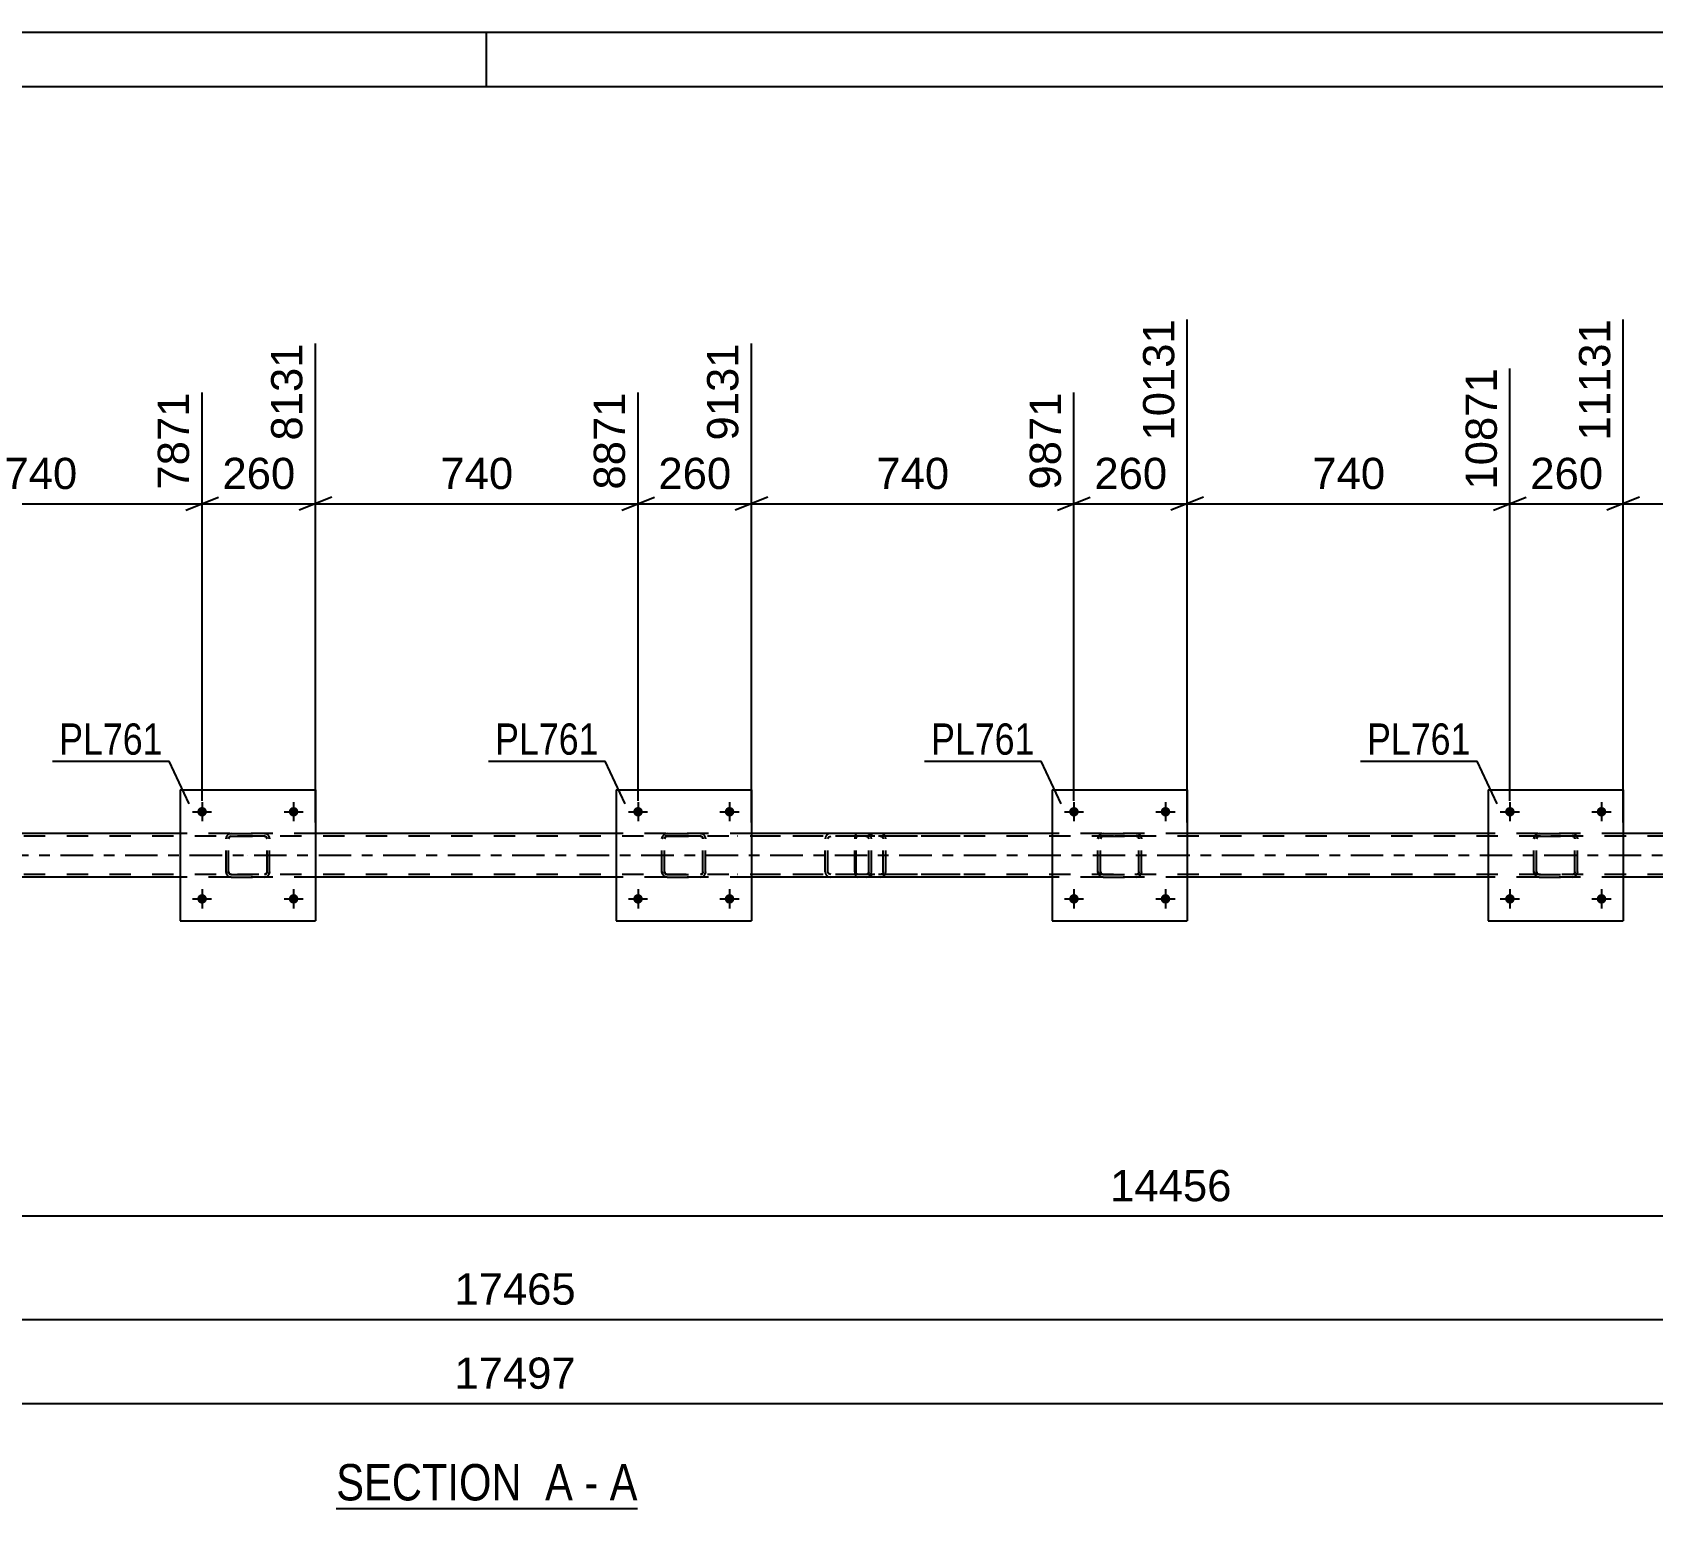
# Model space of a CAD drawing. Header units: millimetres. Extents: x 0 to 841, y 0 to 594.
# Drawn here: x 379.3 to 528, y 458.5 to 594 of the extents above; entities that cross this region are included whole.
import ezdxf

# ---------------------------------------------------------------- set-up
doc = ezdxf.new("R2010")
doc.units = ezdxf.units.MM
doc.linetypes.add('DXK_LINE_DOT2', pattern=[3.9198, 1.9599, -1.9599])
doc.linetypes.add('DXK_LINE_DOT3', pattern=[5.9187, 2.979, -0.9799, 0.9799, -0.9799])
doc.styles.add('Arial', font='arial.ttf', dxfattribs={"height": 0.2})
doc.styles.add('Arial Narrow', font='ARIALN.TTF', dxfattribs={"height": 0.2})

# ---------------------------------------------------------------- blocks, each defined once
blk = doc.blocks.new('Unknown-203724102-1113')
at = {"color": 5, "linetype": 'Continuous'}
for p, q in [((841, 594), (0, 594)), ((421, 589), (421, 594)), ((836, 589), (5, 589))]:
    blk.add_line(p, q, dxfattribs=at)
blk = doc.blocks.new('Unknown-203724102-12 - 4784')
at = {"color": 6, "linetype": 'Continuous'}
blk.add_line((407.22, 458.51), (434.87, 458.51), dxfattribs=at)
at = {"color": 0, "linetype": 'Continuous'}
for points in [[(425.33, 459.26), (425.33, 462.76), (407.22, 462.76), (407.22, 459.26)], [(428.94, 459.26), (428.94, 462.76), (426.38, 462.76), (426.38, 459.26)], [(431.26, 459.26), (431.26, 462.76), (429.99, 462.76), (429.99, 459.26)], [(434.87, 459.26), (434.87, 462.76), (432.31, 462.76), (432.31, 459.26)]]:
    blk.add_wipeout(points, dxfattribs=at)
at = {"color": 7, "linetype": 'Continuous', "style": 'Arial Narrow'}
for s, p in [('SECTION ', (407.22, 459.26)), ('A', (426.38, 459.26)), ('A', (432.31, 459.26)), ('-', (429.99, 459.26))]:
    blk.add_text(s, height=3.34, dxfattribs=at).set_placement(p)
blk = doc.blocks.new('Part-203724102-4928 - 4784')
at = {"color": 2, "linetype": 'Continuous'}
for p, q in [((432.91, 524.47), (432.91, 512.47)), ((432.91, 524.47), (445.31, 524.47)), ((445.31, 524.47), (445.31, 512.47)), ((432.91, 512.47), (445.31, 512.47))]:
    blk.add_line(p, q, dxfattribs=at)
blk = doc.blocks.new('Part-203724102-4815 - 4784')
at = {"color": 2, "linetype": 'Continuous'}
for p, q in [((392.91, 520.47), (365.31, 520.47)), ((432.91, 520.47), (405.31, 520.47)), ((472.91, 520.47), (445.31, 520.47)), ((512.91, 520.47), (485.31, 520.47)), ((552.91, 520.47), (525.31, 520.47)), ((392.91, 516.47), (365.31, 516.47)), ((432.91, 516.47), (405.31, 516.47)), ((472.91, 516.47), (445.31, 516.47)), ((512.91, 516.47), (485.31, 516.47)), ((552.91, 516.47), (525.31, 516.47))]:
    blk.add_line(p, q, dxfattribs=at)
at = {"color": 7, "linetype": 'DXK_LINE_DOT2'}
for p, q in [((405.31, 520.47), (392.91, 520.47)), ((445.31, 520.47), (432.91, 520.47)), ((485.31, 520.47), (472.91, 520.47)), ((525.31, 520.47), (512.91, 520.47)), ((733.31, 520.23), (80.08, 520.23)), ((733.31, 516.71), (80.08, 516.71)), ((405.31, 516.47), (392.91, 516.47)), ((445.31, 516.47), (432.91, 516.47)), ((485.31, 516.47), (472.91, 516.47)), ((525.31, 516.47), (512.91, 516.47))]:
    blk.add_line(p, q, dxfattribs=at)
at = {"color": 7, "linetype": 'DXK_LINE_DOT3'}
blk.add_line((80.08, 518.47), (733.31, 518.47), dxfattribs=at)
blk = doc.blocks.new('Part-203724102-4956 - 4784')
at = {"color": 2, "linetype": 'Continuous'}
for p, q in [((472.91, 524.47), (472.91, 512.47)), ((472.91, 524.47), (485.31, 524.47)), ((485.31, 524.47), (485.31, 512.47)), ((472.91, 512.47), (485.31, 512.47))]:
    blk.add_line(p, q, dxfattribs=at)
blk = doc.blocks.new('Bolt-203724102-4834 - 4784')
at = {"linetype": 'Continuous'}
for points in [[(515.35, 514.47, -1), (514.47, 514.47, -1)], [(523.75, 514.47, -1), (522.87, 514.47, -1)]]:
    blk.add_hatch(color=1, dxfattribs=at).paths.add_polyline_path(points)
at = {"color": 1, "linetype": 'Continuous'}
for p, q in [((514.03, 514.47), (515.79, 514.47)), ((514.91, 515.35), (514.91, 513.59)), ((522.43, 514.47), (524.19, 514.47)), ((523.31, 515.35), (523.31, 513.59))]:
    blk.add_line(p, q, dxfattribs=at)
blk = doc.blocks.new('Bolt-203724102-4835 - 4784')
at = {"linetype": 'Continuous'}
for points in [[(475.35, 522.47, -1), (474.47, 522.47, -1)], [(483.75, 522.47, -1), (482.87, 522.47, -1)]]:
    blk.add_hatch(color=1, dxfattribs=at).paths.add_polyline_path(points)
at = {"color": 1, "linetype": 'Continuous'}
for p, q in [((474.91, 523.35), (474.91, 521.59)), ((483.31, 523.35), (483.31, 521.59)), ((474.03, 522.47), (475.79, 522.47)), ((482.43, 522.47), (484.19, 522.47))]:
    blk.add_line(p, q, dxfattribs=at)
blk = doc.blocks.new('Bolt-203724102-4836 - 4784')
at = {"linetype": 'Continuous'}
for points in [[(475.35, 514.47, -1), (474.47, 514.47, -1)], [(483.75, 514.47, -1), (482.87, 514.47, -1)]]:
    blk.add_hatch(color=1, dxfattribs=at).paths.add_polyline_path(points)
at = {"color": 1, "linetype": 'Continuous'}
for p, q in [((474.03, 514.47), (475.79, 514.47)), ((474.91, 515.35), (474.91, 513.59)), ((482.43, 514.47), (484.19, 514.47)), ((483.31, 515.35), (483.31, 513.59))]:
    blk.add_line(p, q, dxfattribs=at)
blk = doc.blocks.new('Bolt-203724102-4839 - 4784')
at = {"linetype": 'Continuous'}
for points in [[(435.35, 522.47, -1), (434.47, 522.47, -1)], [(443.75, 522.47, -1), (442.87, 522.47, -1)]]:
    blk.add_hatch(color=1, dxfattribs=at).paths.add_polyline_path(points)
at = {"color": 1, "linetype": 'Continuous'}
for p, q in [((434.91, 523.35), (434.91, 521.59)), ((443.31, 523.35), (443.31, 521.59)), ((434.03, 522.47), (435.79, 522.47)), ((442.43, 522.47), (444.19, 522.47))]:
    blk.add_line(p, q, dxfattribs=at)
blk = doc.blocks.new('Bolt-203724102-4840 - 4784')
at = {"linetype": 'Continuous'}
for points in [[(435.35, 514.47, -1), (434.47, 514.47, -1)], [(443.75, 514.47, -1), (442.87, 514.47, -1)]]:
    blk.add_hatch(color=1, dxfattribs=at).paths.add_polyline_path(points)
at = {"color": 1, "linetype": 'Continuous'}
for p, q in [((434.03, 514.47), (435.79, 514.47)), ((434.91, 515.35), (434.91, 513.59)), ((442.43, 514.47), (444.19, 514.47)), ((443.31, 515.35), (443.31, 513.59))]:
    blk.add_line(p, q, dxfattribs=at)
blk = doc.blocks.new('Part-203724102-4962 - 4784')
at = {"color": 2, "linetype": 'Continuous'}
for p, q in [((512.91, 524.47), (512.91, 512.47)), ((512.91, 524.47), (525.31, 524.47)), ((525.31, 524.47), (525.31, 512.47)), ((512.91, 512.47), (525.31, 512.47))]:
    blk.add_line(p, q, dxfattribs=at)
blk = doc.blocks.new('Bolt-203724102-4841 - 4784')
at = {"linetype": 'Continuous'}
for points in [[(395.35, 522.47, -1), (394.47, 522.47, -1)], [(403.75, 522.47, -1), (402.87, 522.47, -1)]]:
    blk.add_hatch(color=1, dxfattribs=at).paths.add_polyline_path(points)
at = {"color": 1, "linetype": 'Continuous'}
for p, q in [((394.91, 523.35), (394.91, 521.59)), ((403.31, 523.35), (403.31, 521.59)), ((394.03, 522.47), (395.79, 522.47)), ((402.43, 522.47), (404.19, 522.47))]:
    blk.add_line(p, q, dxfattribs=at)
blk = doc.blocks.new('Bolt-203724102-4842 - 4784')
at = {"linetype": 'Continuous'}
for points in [[(395.35, 514.47, -1), (394.47, 514.47, -1)], [(403.75, 514.47, -1), (402.87, 514.47, -1)]]:
    blk.add_hatch(color=1, dxfattribs=at).paths.add_polyline_path(points)
at = {"color": 1, "linetype": 'Continuous'}
for p, q in [((394.03, 514.47), (395.79, 514.47)), ((394.91, 515.35), (394.91, 513.59)), ((402.43, 514.47), (404.19, 514.47)), ((403.31, 515.35), (403.31, 513.59))]:
    blk.add_line(p, q, dxfattribs=at)
blk = doc.blocks.new('Bolt-203724102-4857 - 4784')
at = {"linetype": 'Continuous'}
for points in [[(515.35, 522.47, -1), (514.47, 522.47, -1)], [(523.75, 522.47, -1), (522.87, 522.47, -1)]]:
    blk.add_hatch(color=1, dxfattribs=at).paths.add_polyline_path(points)
at = {"color": 1, "linetype": 'Continuous'}
for p, q in [((514.91, 523.35), (514.91, 521.59)), ((523.31, 523.35), (523.31, 521.59)), ((514.03, 522.47), (515.79, 522.47)), ((522.43, 522.47), (524.19, 522.47))]:
    blk.add_line(p, q, dxfattribs=at)
blk = doc.blocks.new('Part-203724102-4865 - 4784')
at = {"color": 7, "linetype": 'DXK_LINE_DOT2'}
for p, q in [((454.87, 520.33), (454.81, 520.17)), ((454.96, 520.43), (454.87, 520.33)), ((455.06, 520.47), (454.96, 520.43)), ((464.47, 520.47), (455.06, 520.47)), ((456.34, 520.47), (456.34, 520.23)), ((457.35, 520.43), (457.15, 520.47)), ((454.81, 520.17), (454.79, 519.99)), ((454.79, 516.95), (454.79, 519.99)), ((454.93, 519.99), (454.94, 520.08)), ((454.93, 516.95), (454.93, 519.99)), ((454.94, 520.08), (454.97, 520.16)), ((454.97, 520.16), (455.01, 520.21)), ((455.01, 520.21), (455.06, 520.23)), ((464.47, 520.23), (455.06, 520.23)), ((457.15, 520.23), (457.25, 520.21)), ((457.25, 520.21), (457.33, 520.16)), ((457.33, 520.16), (457.39, 520.08)), ((457.39, 520.08), (457.41, 519.99)), ((457.41, 516.95), (457.41, 519.99)), ((457.66, 519.99), (457.62, 520.17)), ((457.66, 516.95), (457.66, 519.99)), ((454.79, 516.95), (454.81, 516.77)), ((454.81, 516.77), (454.87, 516.61)), ((454.87, 516.61), (454.96, 516.51)), ((454.94, 516.86), (454.93, 516.95)), ((454.97, 516.78), (454.94, 516.86)), ((454.96, 516.51), (455.06, 516.47)), ((455.01, 516.73), (454.97, 516.78)), ((455.06, 516.71), (455.01, 516.73)), ((464.47, 516.71), (455.06, 516.71)), ((464.47, 516.47), (455.06, 516.47)), ((456.34, 516.47), (456.34, 516.71)), ((457.25, 516.73), (457.15, 516.71)), ((457.15, 516.47), (457.35, 516.51)), ((457.33, 516.78), (457.25, 516.73)), ((457.39, 516.86), (457.33, 516.78)), ((457.41, 516.95), (457.39, 516.86)), ((457.62, 516.77), (457.66, 516.95))]:
    blk.add_line(p, q, dxfattribs=at)
for centre, start, end in [((457.17, 519.97), 23.8494, 68.8059), ((457.17, 516.97), 291.1941, 336.1506)]:
    blk.add_arc(centre, 0.492, start, end, dxfattribs=at)
blk = doc.blocks.new('Part-203724102-4917 - 4784')
at = {"color": 7, "linetype": 'DXK_LINE_DOT2'}
for p, q in [((397.41, 520.43), (397.59, 520.47)), ((397.59, 520.47), (397.41, 520.43)), ((397.59, 520.47), (400.63, 520.47)), ((397.59, 520.47), (397.59, 520.47)), ((397.59, 520.47), (400.63, 520.47)), ((400.63, 520.47), (400.63, 520.47)), ((400.63, 520.47), (400.82, 520.43)), ((400.82, 520.43), (400.63, 520.47)), ((397.11, 519.99), (397.15, 520.17)), ((397.15, 520.17), (397.11, 519.99)), ((397.11, 516.95), (397.11, 519.99)), ((397.35, 519.99), (397.37, 520.08)), ((397.37, 520.08), (397.35, 519.99)), ((397.35, 516.95), (397.35, 519.99)), ((397.37, 520.08), (397.43, 520.16)), ((397.43, 520.16), (397.37, 520.08)), ((397.43, 520.16), (397.5, 520.21)), ((397.5, 520.21), (397.43, 520.16)), ((397.5, 520.21), (397.59, 520.23)), ((397.59, 520.23), (397.5, 520.21)), ((397.59, 520.23), (400.63, 520.23)), ((397.59, 520.23), (397.59, 520.23)), ((400.63, 520.23), (397.59, 520.23)), ((400.63, 520.23), (400.63, 520.23)), ((400.63, 520.23), (400.73, 520.21)), ((400.73, 520.21), (400.63, 520.23)), ((400.73, 520.21), (400.8, 520.16)), ((400.8, 520.16), (400.73, 520.21)), ((400.8, 520.16), (400.86, 520.08)), ((400.86, 520.08), (400.8, 520.16)), ((400.86, 520.08), (400.87, 519.99)), ((400.87, 519.99), (400.86, 520.08)), ((400.87, 516.95), (400.87, 519.99)), ((401.08, 520.17), (401.11, 519.99)), ((401.11, 519.99), (401.08, 520.17)), ((401.11, 516.95), (401.11, 519.99)), ((397.15, 516.77), (397.11, 516.95)), ((397.11, 516.95), (397.15, 516.77)), ((397.37, 516.86), (397.35, 516.95)), ((397.35, 516.95), (397.37, 516.86)), ((397.43, 516.78), (397.37, 516.86)), ((397.37, 516.86), (397.43, 516.78)), ((397.59, 516.47), (397.41, 516.51)), ((397.41, 516.51), (397.59, 516.47)), ((397.5, 516.73), (397.43, 516.78)), ((397.43, 516.78), (397.5, 516.73)), ((397.59, 516.71), (397.5, 516.73)), ((397.5, 516.73), (397.59, 516.71)), ((397.59, 516.71), (400.63, 516.71)), ((397.59, 516.71), (397.59, 516.71)), ((397.59, 516.71), (400.63, 516.71)), ((397.59, 516.47), (400.63, 516.47)), ((397.59, 516.47), (397.59, 516.47)), ((397.59, 516.47), (400.63, 516.47)), ((400.73, 516.73), (400.63, 516.71)), ((400.63, 516.71), (400.73, 516.73)), ((400.63, 516.71), (400.63, 516.71)), ((400.82, 516.51), (400.63, 516.47)), ((400.63, 516.47), (400.82, 516.51)), ((400.63, 516.47), (400.63, 516.47)), ((400.8, 516.78), (400.73, 516.73)), ((400.73, 516.73), (400.8, 516.78)), ((400.86, 516.86), (400.8, 516.78)), ((400.8, 516.78), (400.86, 516.86)), ((400.87, 516.95), (400.86, 516.86)), ((400.86, 516.86), (400.87, 516.95)), ((401.11, 516.95), (401.08, 516.77)), ((401.08, 516.77), (401.11, 516.95))]:
    blk.add_line(p, q, dxfattribs=at)
at = {"color": 7, "linetype": 'DXK_LINE_DOT3'}
blk.add_line((399.11, 518.47), (399.11, 518.47), dxfattribs=at)
at = {"color": 7, "linetype": 'DXK_LINE_DOT2'}
for centre, start, end in [((397.59, 519.99), 112.5, 157.5), ((397.59, 519.99), 112.5, 157.5), ((400.63, 519.99), 22.5, 67.5), ((400.63, 519.99), 22.5, 67.5), ((397.59, 516.95), 202.5, 247.5), ((397.59, 516.95), 202.5, 247.5), ((400.63, 516.95), 292.5, 337.5), ((400.63, 516.95), 292.5, 337.5)]:
    blk.add_arc(centre, 0.48, start, end, dxfattribs=at)
blk = doc.blocks.new('Part-203724102-4922 - 4784')
at = {"color": 2, "linetype": 'Continuous'}
for p, q in [((392.91, 524.47), (392.91, 512.47)), ((392.91, 524.47), (405.31, 524.47)), ((405.31, 524.47), (405.31, 512.47)), ((392.91, 512.47), (405.31, 512.47))]:
    blk.add_line(p, q, dxfattribs=at)
blk = doc.blocks.new('Part-203724102-4923 - 4784')
at = {"color": 7, "linetype": 'DXK_LINE_DOT2'}
for p, q in [((437.41, 520.43), (437.59, 520.47)), ((437.59, 520.47), (437.41, 520.43)), ((437.59, 520.47), (440.63, 520.47)), ((437.59, 520.47), (437.59, 520.47)), ((437.59, 520.47), (440.63, 520.47)), ((440.63, 520.47), (440.63, 520.47)), ((440.63, 520.47), (440.82, 520.43)), ((440.82, 520.43), (440.63, 520.47)), ((437.11, 519.99), (437.15, 520.17)), ((437.15, 520.17), (437.11, 519.99)), ((437.11, 516.95), (437.11, 519.99)), ((437.35, 519.99), (437.37, 520.08)), ((437.37, 520.08), (437.35, 519.99)), ((437.35, 516.95), (437.35, 519.99)), ((437.37, 520.08), (437.43, 520.16)), ((437.43, 520.16), (437.37, 520.08)), ((437.43, 520.16), (437.5, 520.21)), ((437.5, 520.21), (437.43, 520.16)), ((437.5, 520.21), (437.59, 520.23)), ((437.59, 520.23), (437.5, 520.21)), ((437.59, 520.23), (440.63, 520.23)), ((437.59, 520.23), (437.59, 520.23)), ((440.63, 520.23), (437.59, 520.23)), ((440.63, 520.23), (440.63, 520.23)), ((440.63, 520.23), (440.73, 520.21)), ((440.73, 520.21), (440.63, 520.23)), ((440.73, 520.21), (440.8, 520.16)), ((440.8, 520.16), (440.73, 520.21)), ((440.8, 520.16), (440.86, 520.08)), ((440.86, 520.08), (440.8, 520.16)), ((440.86, 520.08), (440.87, 519.99)), ((440.87, 519.99), (440.86, 520.08)), ((440.87, 516.95), (440.87, 519.99)), ((441.08, 520.17), (441.11, 519.99)), ((441.11, 519.99), (441.08, 520.17)), ((441.11, 516.95), (441.11, 519.99)), ((437.15, 516.77), (437.11, 516.95)), ((437.11, 516.95), (437.15, 516.77)), ((437.37, 516.86), (437.35, 516.95)), ((437.35, 516.95), (437.37, 516.86)), ((437.43, 516.78), (437.37, 516.86)), ((437.37, 516.86), (437.43, 516.78)), ((437.59, 516.47), (437.41, 516.51)), ((437.41, 516.51), (437.59, 516.47)), ((437.5, 516.73), (437.43, 516.78)), ((437.43, 516.78), (437.5, 516.73)), ((437.59, 516.71), (437.5, 516.73)), ((437.5, 516.73), (437.59, 516.71)), ((437.59, 516.71), (440.63, 516.71)), ((437.59, 516.71), (437.59, 516.71)), ((437.59, 516.71), (440.63, 516.71)), ((437.59, 516.47), (440.63, 516.47)), ((437.59, 516.47), (437.59, 516.47)), ((437.59, 516.47), (440.63, 516.47)), ((440.73, 516.73), (440.63, 516.71)), ((440.63, 516.71), (440.73, 516.73)), ((440.63, 516.71), (440.63, 516.71)), ((440.82, 516.51), (440.63, 516.47)), ((440.63, 516.47), (440.82, 516.51)), ((440.63, 516.47), (440.63, 516.47)), ((440.8, 516.78), (440.73, 516.73)), ((440.73, 516.73), (440.8, 516.78)), ((440.86, 516.86), (440.8, 516.78)), ((440.8, 516.78), (440.86, 516.86)), ((440.87, 516.95), (440.86, 516.86)), ((440.86, 516.86), (440.87, 516.95)), ((441.11, 516.95), (441.08, 516.77)), ((441.08, 516.77), (441.11, 516.95))]:
    blk.add_line(p, q, dxfattribs=at)
at = {"color": 7, "linetype": 'DXK_LINE_DOT3'}
blk.add_line((439.11, 518.47), (439.11, 518.47), dxfattribs=at)
at = {"color": 7, "linetype": 'DXK_LINE_DOT2'}
for centre, start, end in [((437.59, 519.99), 112.5, 157.5), ((437.59, 519.99), 112.5, 157.5), ((440.63, 519.99), 22.5, 67.5), ((440.63, 519.99), 22.5, 67.5), ((437.59, 516.95), 202.5, 247.5), ((437.59, 516.95), 202.5, 247.5), ((440.63, 516.95), 292.5, 337.5), ((440.63, 516.95), 292.5, 337.5)]:
    blk.add_arc(centre, 0.48, start, end, dxfattribs=at)
blk = doc.blocks.new('Part-203724102-4951 - 4784')
at = {"color": 7, "linetype": 'DXK_LINE_DOT2'}
for p, q in [((477.41, 520.43), (477.59, 520.47)), ((477.59, 520.47), (477.41, 520.43)), ((477.59, 520.47), (480.63, 520.47)), ((477.59, 520.47), (477.59, 520.47)), ((477.59, 520.47), (480.63, 520.47)), ((480.63, 520.47), (480.63, 520.47)), ((480.63, 520.47), (480.82, 520.43)), ((480.82, 520.43), (480.63, 520.47)), ((477.11, 519.99), (477.15, 520.17)), ((477.15, 520.17), (477.11, 519.99)), ((477.11, 516.95), (477.11, 519.99)), ((477.35, 519.99), (477.37, 520.08)), ((477.37, 520.08), (477.35, 519.99)), ((477.35, 516.95), (477.35, 519.99)), ((477.37, 520.08), (477.43, 520.16)), ((477.43, 520.16), (477.37, 520.08)), ((477.43, 520.16), (477.5, 520.21)), ((477.5, 520.21), (477.43, 520.16)), ((477.5, 520.21), (477.59, 520.23)), ((477.59, 520.23), (477.5, 520.21)), ((477.59, 520.23), (480.63, 520.23)), ((477.59, 520.23), (477.59, 520.23)), ((480.63, 520.23), (477.59, 520.23)), ((480.63, 520.23), (480.63, 520.23)), ((480.63, 520.23), (480.73, 520.21)), ((480.73, 520.21), (480.63, 520.23)), ((480.73, 520.21), (480.8, 520.16)), ((480.8, 520.16), (480.73, 520.21)), ((480.8, 520.16), (480.86, 520.08)), ((480.86, 520.08), (480.8, 520.16)), ((480.86, 520.08), (480.87, 519.99)), ((480.87, 519.99), (480.86, 520.08)), ((480.87, 516.95), (480.87, 519.99)), ((481.08, 520.17), (481.11, 519.99)), ((481.11, 519.99), (481.08, 520.17)), ((481.11, 516.95), (481.11, 519.99)), ((477.15, 516.77), (477.11, 516.95)), ((477.11, 516.95), (477.15, 516.77)), ((477.37, 516.86), (477.35, 516.95)), ((477.35, 516.95), (477.37, 516.86)), ((477.43, 516.78), (477.37, 516.86)), ((477.37, 516.86), (477.43, 516.78)), ((477.59, 516.47), (477.41, 516.51)), ((477.41, 516.51), (477.59, 516.47)), ((477.5, 516.73), (477.43, 516.78)), ((477.43, 516.78), (477.5, 516.73)), ((477.59, 516.71), (477.5, 516.73)), ((477.5, 516.73), (477.59, 516.71)), ((477.59, 516.71), (480.63, 516.71)), ((477.59, 516.71), (477.59, 516.71)), ((477.59, 516.71), (480.63, 516.71)), ((477.59, 516.47), (480.63, 516.47)), ((477.59, 516.47), (477.59, 516.47)), ((477.59, 516.47), (480.63, 516.47)), ((480.73, 516.73), (480.63, 516.71)), ((480.63, 516.71), (480.73, 516.73)), ((480.63, 516.71), (480.63, 516.71)), ((480.82, 516.51), (480.63, 516.47)), ((480.63, 516.47), (480.82, 516.51)), ((480.63, 516.47), (480.63, 516.47)), ((480.8, 516.78), (480.73, 516.73)), ((480.73, 516.73), (480.8, 516.78)), ((480.86, 516.86), (480.8, 516.78)), ((480.8, 516.78), (480.86, 516.86)), ((480.87, 516.95), (480.86, 516.86)), ((480.86, 516.86), (480.87, 516.95)), ((481.11, 516.95), (481.08, 516.77)), ((481.08, 516.77), (481.11, 516.95))]:
    blk.add_line(p, q, dxfattribs=at)
at = {"color": 7, "linetype": 'DXK_LINE_DOT3'}
blk.add_line((479.11, 518.47), (479.11, 518.47), dxfattribs=at)
at = {"color": 7, "linetype": 'DXK_LINE_DOT2'}
for centre, start, end in [((477.59, 519.99), 112.5, 157.5), ((477.59, 519.99), 112.5, 157.5), ((480.63, 519.99), 22.5, 67.5), ((480.63, 519.99), 22.5, 67.5), ((477.59, 516.95), 202.5, 247.5), ((477.59, 516.95), 202.5, 247.5), ((480.63, 516.95), 292.5, 337.5), ((480.63, 516.95), 292.5, 337.5)]:
    blk.add_arc(centre, 0.48, start, end, dxfattribs=at)
blk = doc.blocks.new('Part-203724102-4957 - 4784')
at = {"color": 7, "linetype": 'DXK_LINE_DOT2'}
for p, q in [((517.41, 520.43), (517.59, 520.47)), ((517.59, 520.47), (517.41, 520.43)), ((517.59, 520.47), (520.63, 520.47)), ((517.59, 520.47), (517.59, 520.47)), ((517.59, 520.47), (520.63, 520.47)), ((520.63, 520.47), (520.63, 520.47)), ((520.63, 520.47), (520.82, 520.43)), ((520.82, 520.43), (520.63, 520.47)), ((517.11, 519.99), (517.15, 520.17)), ((517.15, 520.17), (517.11, 519.99)), ((517.11, 516.95), (517.11, 519.99)), ((517.35, 519.99), (517.37, 520.08)), ((517.37, 520.08), (517.35, 519.99)), ((517.35, 516.95), (517.35, 519.99)), ((517.37, 520.08), (517.43, 520.16)), ((517.43, 520.16), (517.37, 520.08)), ((517.43, 520.16), (517.5, 520.21)), ((517.5, 520.21), (517.43, 520.16)), ((517.5, 520.21), (517.59, 520.23)), ((517.59, 520.23), (517.5, 520.21)), ((517.59, 520.23), (520.63, 520.23)), ((517.59, 520.23), (517.59, 520.23)), ((520.63, 520.23), (517.59, 520.23)), ((520.63, 520.23), (520.63, 520.23)), ((520.63, 520.23), (520.73, 520.21)), ((520.73, 520.21), (520.63, 520.23)), ((520.73, 520.21), (520.8, 520.16)), ((520.8, 520.16), (520.73, 520.21)), ((520.8, 520.16), (520.86, 520.08)), ((520.86, 520.08), (520.8, 520.16)), ((520.86, 520.08), (520.87, 519.99)), ((520.87, 519.99), (520.86, 520.08)), ((520.87, 516.95), (520.87, 519.99)), ((521.08, 520.17), (521.11, 519.99)), ((521.11, 519.99), (521.08, 520.17)), ((521.11, 516.95), (521.11, 519.99)), ((517.15, 516.77), (517.11, 516.95)), ((517.11, 516.95), (517.15, 516.77)), ((517.37, 516.86), (517.35, 516.95)), ((517.35, 516.95), (517.37, 516.86)), ((517.43, 516.78), (517.37, 516.86)), ((517.37, 516.86), (517.43, 516.78)), ((517.59, 516.47), (517.41, 516.51)), ((517.41, 516.51), (517.59, 516.47)), ((517.5, 516.73), (517.43, 516.78)), ((517.43, 516.78), (517.5, 516.73)), ((517.59, 516.71), (517.5, 516.73)), ((517.5, 516.73), (517.59, 516.71)), ((517.59, 516.71), (520.63, 516.71)), ((517.59, 516.71), (517.59, 516.71)), ((517.59, 516.71), (520.63, 516.71)), ((517.59, 516.47), (520.63, 516.47)), ((517.59, 516.47), (517.59, 516.47)), ((517.59, 516.47), (520.63, 516.47)), ((520.73, 516.73), (520.63, 516.71)), ((520.63, 516.71), (520.73, 516.73)), ((520.63, 516.71), (520.63, 516.71)), ((520.82, 516.51), (520.63, 516.47)), ((520.63, 516.47), (520.82, 516.51)), ((520.63, 516.47), (520.63, 516.47)), ((520.8, 516.78), (520.73, 516.73)), ((520.73, 516.73), (520.8, 516.78)), ((520.86, 516.86), (520.8, 516.78)), ((520.8, 516.78), (520.86, 516.86)), ((520.87, 516.95), (520.86, 516.86)), ((520.86, 516.86), (520.87, 516.95)), ((521.11, 516.95), (521.08, 516.77)), ((521.08, 516.77), (521.11, 516.95))]:
    blk.add_line(p, q, dxfattribs=at)
at = {"color": 7, "linetype": 'DXK_LINE_DOT3'}
blk.add_line((519.11, 518.47), (519.11, 518.47), dxfattribs=at)
at = {"color": 7, "linetype": 'DXK_LINE_DOT2'}
for centre, start, end in [((517.59, 519.99), 112.5, 157.5), ((517.59, 519.99), 112.5, 157.5), ((520.63, 519.99), 22.5, 67.5), ((520.63, 519.99), 22.5, 67.5), ((517.59, 516.95), 202.5, 247.5), ((517.59, 516.95), 202.5, 247.5), ((520.63, 516.95), 292.5, 337.5), ((520.63, 516.95), 292.5, 337.5)]:
    blk.add_arc(centre, 0.48, start, end, dxfattribs=at)
blk = doc.blocks.new('Part-203724102-5051 - 4784')
at = {"color": 7, "linetype": 'DXK_LINE_DOT2'}
for p, q in [((455.83, 520.47), (444.05, 520.47)), ((452.59, 520.47), (452.4, 520.43)), ((456.02, 520.43), (455.83, 520.47)), ((455.83, 520.23), (444.05, 520.23)), ((452.12, 520.17), (452.08, 519.99)), ((452.08, 516.95), (452.08, 519.99)), ((452.34, 519.99), (452.36, 520.08)), ((452.34, 516.95), (452.34, 519.99)), ((452.36, 520.08), (452.41, 520.16)), ((452.41, 520.16), (452.5, 520.21)), ((452.5, 520.21), (452.59, 520.23)), ((455.83, 520.23), (455.93, 520.21)), ((455.93, 520.21), (456.01, 520.16)), ((456.01, 520.16), (456.06, 520.08)), ((456.06, 520.08), (456.08, 519.99)), ((456.08, 516.95), (456.08, 519.99)), ((456.34, 519.99), (456.3, 520.17)), ((456.34, 516.95), (456.34, 519.99)), ((455.83, 516.71), (444.05, 516.71)), ((455.83, 516.47), (444.05, 516.47)), ((452.08, 516.95), (452.12, 516.77)), ((452.36, 516.86), (452.34, 516.95)), ((452.41, 516.78), (452.36, 516.86)), ((452.4, 516.51), (452.59, 516.47)), ((452.5, 516.73), (452.41, 516.78)), ((452.59, 516.71), (452.5, 516.73)), ((455.93, 516.73), (455.83, 516.71)), ((455.83, 516.47), (456.02, 516.51)), ((456.01, 516.78), (455.93, 516.73)), ((456.06, 516.86), (456.01, 516.78)), ((456.08, 516.95), (456.06, 516.86)), ((456.3, 516.77), (456.34, 516.95))]:
    blk.add_line(p, q, dxfattribs=at)
for centre, start, end in [((452.57, 519.97), 110.7583, 155.68), ((455.85, 519.97), 24.32, 69.2417), ((452.57, 516.97), 204.32, 249.2417), ((455.85, 516.97), 290.7583, 335.68)]:
    blk.add_arc(centre, 0.496, start, end, dxfattribs=at)
blk = doc.blocks.new('StraightDimension-203724102-10982 - 4784')
at = {"color": 7, "linetype": 'Continuous'}
for p, q in [((525.31, 521.47), (525.31, 567.66)), ((554.91, 523.47), (554.91, 563.16)), ((526.81, 551.34), (523.81, 550.14)), ((525.31, 550.74), (554.91, 550.74)), ((553.41, 550.14), (556.41, 551.34))]:
    blk.add_line(p, q, dxfattribs=at)
at = {"color": 0}
blk.add_wipeout([(544.05, 551.49), (544.05, 555.69), (536.18, 555.69), (536.18, 551.49)], dxfattribs=at)
at = {"color": 3, "style": 'Arial'}
blk.add_text('740', height=2.865, dxfattribs=at).set_placement((536.78, 552.09))
at = {"color": 0, "linetype": 'Continuous'}
blk.add_wipeout([(554.31, 563.76), (550.11, 563.76), (550.11, 551.44), (554.31, 551.44)], dxfattribs=at)
at = {"color": 3, "linetype": 'Continuous', "style": 'Arial'}
blk.add_text('11871', height=2.865, rotation=90.0002, dxfattribs=at).set_placement((553.71, 552.04))
blk = doc.blocks.new('StraightDimension-203724102-5844 - 4784')
at = {"color": 7, "linetype": 'Continuous'}
blk.add_line((79.44, 468.16), (767.81, 468.16), dxfattribs=at)
at = {"color": 0}
blk.add_wipeout([(429.78, 468.91), (429.78, 473.11), (417.46, 473.11), (417.46, 468.91)], dxfattribs=at)
at = {"color": 3, "style": 'Arial'}
blk.add_text('17497', height=2.865, dxfattribs=at).set_placement((418.06, 469.51))
blk = doc.blocks.new('StraightDimension-203724102-10983 - 4784')
at = {"color": 7, "linetype": 'Continuous'}
for p, q in [((525.31, 521.47), (525.31, 567.66)), ((514.91, 523.47), (514.91, 563.16)), ((513.41, 550.14), (516.41, 551.34)), ((514.91, 550.74), (525.31, 550.74)), ((526.81, 551.34), (523.81, 550.14))]:
    blk.add_line(p, q, dxfattribs=at)
at = {"color": 0}
blk.add_wipeout([(524.05, 551.49), (524.05, 555.69), (516.18, 555.69), (516.18, 551.49)], dxfattribs=at)
at = {"color": 3, "style": 'Arial'}
blk.add_text('260', height=2.865, dxfattribs=at).set_placement((516.78, 552.09))
at = {"color": 0, "linetype": 'Continuous'}
blk.add_wipeout([(524.71, 568.26), (520.51, 568.26), (520.51, 555.94), (524.71, 555.94)], dxfattribs=at)
at = {"color": 3, "linetype": 'Continuous', "style": 'Arial'}
blk.add_text('11131', height=2.865, rotation=90.0002, dxfattribs=at).set_placement((524.11, 556.54))
blk = doc.blocks.new('StraightDimension-203724102-10985 - 4784')
at = {"color": 7, "linetype": 'Continuous'}
for p, q in [((485.31, 521.47), (485.31, 567.66)), ((474.91, 523.47), (474.91, 560.94)), ((473.41, 550.14), (476.41, 551.34)), ((474.91, 550.74), (485.31, 550.74)), ((486.81, 551.34), (483.81, 550.14))]:
    blk.add_line(p, q, dxfattribs=at)
at = {"color": 0}
blk.add_wipeout([(484.05, 551.49), (484.05, 555.69), (476.18, 555.69), (476.18, 551.49)], dxfattribs=at)
at = {"color": 3, "style": 'Arial'}
blk.add_text('260', height=2.865, dxfattribs=at).set_placement((476.78, 552.09))
at = {"color": 0, "linetype": 'Continuous'}
blk.add_wipeout([(484.71, 568.26), (480.51, 568.26), (480.51, 555.94), (484.71, 555.94)], dxfattribs=at)
at = {"color": 3, "linetype": 'Continuous', "style": 'Arial'}
blk.add_text('10131', height=2.865, rotation=90.0002, dxfattribs=at).set_placement((484.11, 556.54))
blk = doc.blocks.new('StraightDimension-203724102-5113 - 4784')
at = {"color": 7, "linetype": 'Continuous'}
blk.add_line((80.08, 475.88), (767.17, 475.88), dxfattribs=at)
at = {"color": 0}
blk.add_wipeout([(429.78, 476.63), (429.78, 480.83), (417.46, 480.83), (417.46, 476.63)], dxfattribs=at)
at = {"color": 3, "style": 'Arial'}
blk.add_text('17465', height=2.865, dxfattribs=at).set_placement((418.06, 477.23))
blk = doc.blocks.new('StraightDimension-203724102-10990 - 4784')
at = {"color": 7, "linetype": 'Continuous'}
for p, q in [((365.31, 521.47), (365.31, 565.44)), ((394.91, 523.47), (394.91, 560.94)), ((366.81, 551.34), (363.81, 550.14)), ((365.31, 550.74), (394.91, 550.74)), ((393.41, 550.14), (396.41, 551.34))]:
    blk.add_line(p, q, dxfattribs=at)
at = {"color": 0}
blk.add_wipeout([(384.05, 551.49), (384.05, 555.69), (376.18, 555.69), (376.18, 551.49)], dxfattribs=at)
at = {"color": 3, "style": 'Arial'}
blk.add_text('740', height=2.865, dxfattribs=at).set_placement((376.78, 552.09))
at = {"color": 0, "linetype": 'Continuous'}
blk.add_wipeout([(394.31, 561.54), (390.11, 561.54), (390.11, 551.44), (394.31, 551.44)], dxfattribs=at)
at = {"color": 3, "linetype": 'Continuous', "style": 'Arial'}
blk.add_text('7871', height=2.865, rotation=90.0002, dxfattribs=at).set_placement((393.71, 552.04))
blk = doc.blocks.new('StraightDimension-203724102-6083 - 4784')
at = {"color": 7, "linetype": 'Continuous'}
blk.add_line((200.42, 485.37), (767.17, 485.37), dxfattribs=at)
at = {"color": 0}
blk.add_wipeout([(489.95, 486.12), (489.95, 490.32), (477.63, 490.32), (477.63, 486.12)], dxfattribs=at)
at = {"color": 3, "style": 'Arial'}
blk.add_text('14456', height=2.865, dxfattribs=at).set_placement((478.23, 486.72))
blk = doc.blocks.new('StraightDimension-203724102-10984 - 4784')
at = {"color": 7, "linetype": 'Continuous'}
for p, q in [((485.31, 521.47), (485.31, 567.66)), ((514.91, 523.47), (514.91, 563.16)), ((486.81, 551.34), (483.81, 550.14)), ((485.31, 550.74), (514.91, 550.74)), ((513.41, 550.14), (516.41, 551.34))]:
    blk.add_line(p, q, dxfattribs=at)
at = {"color": 0}
blk.add_wipeout([(504.05, 551.49), (504.05, 555.69), (496.18, 555.69), (496.18, 551.49)], dxfattribs=at)
at = {"color": 3, "style": 'Arial'}
blk.add_text('740', height=2.865, dxfattribs=at).set_placement((496.78, 552.09))
at = {"color": 0, "linetype": 'Continuous'}
blk.add_wipeout([(514.31, 563.76), (510.11, 563.76), (510.11, 551.44), (514.31, 551.44)], dxfattribs=at)
at = {"color": 3, "linetype": 'Continuous', "style": 'Arial'}
blk.add_text('10871', height=2.865, rotation=90.0002, dxfattribs=at).set_placement((513.71, 552.04))
blk = doc.blocks.new('StraightDimension-203724102-10986 - 4784')
at = {"color": 7, "linetype": 'Continuous'}
for p, q in [((445.31, 521.47), (445.31, 565.44)), ((474.91, 523.47), (474.91, 560.94)), ((446.81, 551.34), (443.81, 550.14)), ((445.31, 550.74), (474.91, 550.74)), ((473.41, 550.14), (476.41, 551.34))]:
    blk.add_line(p, q, dxfattribs=at)
at = {"color": 0}
blk.add_wipeout([(464.05, 551.49), (464.05, 555.69), (456.18, 555.69), (456.18, 551.49)], dxfattribs=at)
at = {"color": 3, "style": 'Arial'}
blk.add_text('740', height=2.865, dxfattribs=at).set_placement((456.78, 552.09))
at = {"color": 0, "linetype": 'Continuous'}
blk.add_wipeout([(474.31, 561.54), (470.11, 561.54), (470.11, 551.44), (474.31, 551.44)], dxfattribs=at)
at = {"color": 3, "linetype": 'Continuous', "style": 'Arial'}
blk.add_text('9871', height=2.865, rotation=90.0002, dxfattribs=at).set_placement((473.71, 552.04))
blk = doc.blocks.new('StraightDimension-203724102-10987 - 4784')
at = {"color": 7, "linetype": 'Continuous'}
for p, q in [((445.31, 521.47), (445.31, 565.44)), ((434.91, 523.47), (434.91, 560.94)), ((433.41, 550.14), (436.41, 551.34)), ((434.91, 550.74), (445.31, 550.74)), ((446.81, 551.34), (443.81, 550.14))]:
    blk.add_line(p, q, dxfattribs=at)
at = {"color": 0}
blk.add_wipeout([(444.05, 551.49), (444.05, 555.69), (436.18, 555.69), (436.18, 551.49)], dxfattribs=at)
at = {"color": 3, "style": 'Arial'}
blk.add_text('260', height=2.865, dxfattribs=at).set_placement((436.78, 552.09))
at = {"color": 0, "linetype": 'Continuous'}
blk.add_wipeout([(444.71, 566.04), (440.51, 566.04), (440.51, 555.94), (444.71, 555.94)], dxfattribs=at)
at = {"color": 3, "linetype": 'Continuous', "style": 'Arial'}
blk.add_text('9131', height=2.865, rotation=90.0002, dxfattribs=at).set_placement((444.11, 556.54))
blk = doc.blocks.new('StraightDimension-203724102-10988 - 4784')
at = {"color": 7, "linetype": 'Continuous'}
for p, q in [((405.31, 521.47), (405.31, 565.44)), ((434.91, 523.47), (434.91, 560.94)), ((406.81, 551.34), (403.81, 550.14)), ((405.31, 550.74), (434.91, 550.74)), ((433.41, 550.14), (436.41, 551.34))]:
    blk.add_line(p, q, dxfattribs=at)
at = {"color": 0}
blk.add_wipeout([(424.05, 551.49), (424.05, 555.69), (416.18, 555.69), (416.18, 551.49)], dxfattribs=at)
at = {"color": 3, "style": 'Arial'}
blk.add_text('740', height=2.865, dxfattribs=at).set_placement((416.78, 552.09))
at = {"color": 0, "linetype": 'Continuous'}
blk.add_wipeout([(434.31, 561.54), (430.11, 561.54), (430.11, 551.44), (434.31, 551.44)], dxfattribs=at)
at = {"color": 3, "linetype": 'Continuous', "style": 'Arial'}
blk.add_text('8871', height=2.865, rotation=90.0002, dxfattribs=at).set_placement((433.71, 552.04))
blk = doc.blocks.new('StraightDimension-203724102-10989 - 4784')
at = {"color": 7, "linetype": 'Continuous'}
for p, q in [((405.31, 521.47), (405.31, 565.44)), ((394.91, 523.47), (394.91, 560.94)), ((393.41, 550.14), (396.41, 551.34)), ((394.91, 550.74), (405.31, 550.74)), ((406.81, 551.34), (403.81, 550.14))]:
    blk.add_line(p, q, dxfattribs=at)
at = {"color": 0}
blk.add_wipeout([(404.05, 551.49), (404.05, 555.69), (396.18, 555.69), (396.18, 551.49)], dxfattribs=at)
at = {"color": 3, "style": 'Arial'}
blk.add_text('260', height=2.865, dxfattribs=at).set_placement((396.78, 552.09))
at = {"color": 0, "linetype": 'Continuous'}
blk.add_wipeout([(404.71, 566.04), (400.51, 566.04), (400.51, 555.94), (404.71, 555.94)], dxfattribs=at)
at = {"color": 3, "linetype": 'Continuous', "style": 'Arial'}
blk.add_text('8131', height=2.865, rotation=90.0002, dxfattribs=at).set_placement((404.11, 556.54))
blk = doc.blocks.new('Mark-203724102-4918 - 4784')
at = {"color": 0}
blk.add_wipeout([(391.3, 527.71), (391.3, 530.71), (381.8, 530.71), (381.8, 527.71)], dxfattribs=at)
blk.add_wipeout([(391.3, 527.71), (391.3, 530.71), (381.8, 530.71), (381.8, 527.71)], dxfattribs=at)
at = {"color": 30, "linetype": 'Continuous'}
for p in [(381.2, 527.11), (393.73, 523.21)]:
    blk.add_line(p, (391.9, 527.11), dxfattribs=at)
at = {"color": 3, "style": 'Arial Narrow'}
blk.add_text('PL761', height=2.863, dxfattribs=at).set_placement((381.8, 527.71))
blk = doc.blocks.new('Mark-203724102-4924 - 4784')
at = {"color": 0}
blk.add_wipeout([(431.3, 527.71), (431.3, 530.71), (421.8, 530.71), (421.8, 527.71)], dxfattribs=at)
blk.add_wipeout([(431.3, 527.71), (431.3, 530.71), (421.8, 530.71), (421.8, 527.71)], dxfattribs=at)
at = {"color": 30, "linetype": 'Continuous'}
for p in [(421.2, 527.11), (433.73, 523.21)]:
    blk.add_line(p, (431.9, 527.11), dxfattribs=at)
at = {"color": 3, "style": 'Arial Narrow'}
blk.add_text('PL761', height=2.863, dxfattribs=at).set_placement((421.8, 527.71))
blk = doc.blocks.new('Mark-203724102-4952 - 4784')
at = {"color": 0}
blk.add_wipeout([(471.3, 527.71), (471.3, 530.71), (461.8, 530.71), (461.8, 527.71)], dxfattribs=at)
blk.add_wipeout([(471.3, 527.71), (471.3, 530.71), (461.8, 530.71), (461.8, 527.71)], dxfattribs=at)
at = {"color": 30, "linetype": 'Continuous'}
for p in [(461.2, 527.11), (473.73, 523.21)]:
    blk.add_line(p, (471.9, 527.11), dxfattribs=at)
at = {"color": 3, "style": 'Arial Narrow'}
blk.add_text('PL761', height=2.863, dxfattribs=at).set_placement((461.8, 527.71))
blk = doc.blocks.new('Mark-203724102-4958 - 4784')
at = {"color": 0}
blk.add_wipeout([(511.3, 527.71), (511.3, 530.71), (501.8, 530.71), (501.8, 527.71)], dxfattribs=at)
blk.add_wipeout([(511.3, 527.71), (511.3, 530.71), (501.8, 530.71), (501.8, 527.71)], dxfattribs=at)
at = {"color": 30, "linetype": 'Continuous'}
for p in [(501.2, 527.11), (513.73, 523.21)]:
    blk.add_line(p, (511.9, 527.11), dxfattribs=at)
at = {"color": 3, "style": 'Arial Narrow'}
blk.add_text('PL761', height=2.863, dxfattribs=at).set_placement((501.8, 527.71))

msp = doc.modelspace()

# ---------------------------------------------------------------- block references
for name in ['Unknown-203724102-1113', 'Part-203724102-4922 - 4784', 'Bolt-203724102-4841 - 4784', 'Part-203724102-4928 - 4784', 'Bolt-203724102-4839 - 4784', 'Part-203724102-4956 - 4784', 'Bolt-203724102-4835 - 4784', 'Part-203724102-4962 - 4784', 'Bolt-203724102-4857 - 4784', 'Part-203724102-4815 - 4784', 'Part-203724102-4917 - 4784', 'Part-203724102-4923 - 4784', 'Part-203724102-5051 - 4784', 'Part-203724102-4865 - 4784', 'Part-203724102-4951 - 4784', 'Part-203724102-4957 - 4784', 'Bolt-203724102-4842 - 4784', 'Bolt-203724102-4840 - 4784', 'Bolt-203724102-4836 - 4784', 'Bolt-203724102-4834 - 4784']:
    msp.add_blockref(name, (0, 0))

# ---------------------------------------------------------------- next in the draw order: block references
for name in ['StraightDimension-203724102-10985 - 4784', 'StraightDimension-203724102-10982 - 4784', 'StraightDimension-203724102-10990 - 4784', 'StraightDimension-203724102-5844 - 4784', 'Unknown-203724102-12 - 4784']:
    msp.add_blockref(name, (0, 0))

# ---------------------------------------------------------------- next in the draw order: block references
for name in ['StraightDimension-203724102-10983 - 4784', 'StraightDimension-203724102-10986 - 4784', 'StraightDimension-203724102-5113 - 4784']:
    msp.add_blockref(name, (0, 0))

# ---------------------------------------------------------------- next in the draw order: block references
for name in ['StraightDimension-203724102-10984 - 4784', 'StraightDimension-203724102-10987 - 4784', 'Mark-203724102-4952 - 4784', 'StraightDimension-203724102-6083 - 4784']:
    msp.add_blockref(name, (0, 0))

# ---------------------------------------------------------------- next in the draw order: block references
for name in ['StraightDimension-203724102-10988 - 4784', 'Mark-203724102-4958 - 4784']:
    msp.add_blockref(name, (0, 0))

# ---------------------------------------------------------------- next in the draw order: block references
for name in ['StraightDimension-203724102-10989 - 4784', 'Mark-203724102-4924 - 4784']:
    msp.add_blockref(name, (0, 0))

# ---------------------------------------------------------------- next in the draw order: block references
msp.add_blockref('Mark-203724102-4918 - 4784', (0, 0))

doc.saveas('drawing.dxf')
